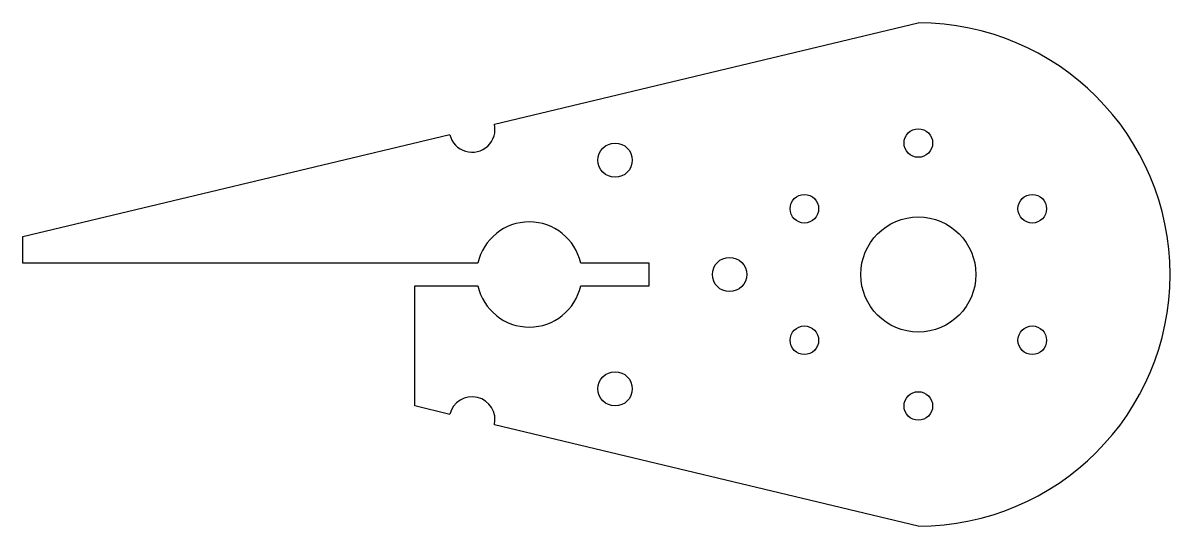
# Model space of a CAD drawing. Header units: millimetres. Extents: x -39 to 61, y -22 to 22.
import ezdxf

# ---------------------------------------------------------------- set-up
doc = ezdxf.new("R2010")
doc.units = ezdxf.units.MM

msp = doc.modelspace()

# ---------------------------------------------------------------- linework, layer by layer
at = {"color": 7, "linetype": 'Continuous', "lineweight": 25}
for p, q in [((1.95, 13.16), (39, 22)), ((-39.25, 3.33), (-1.95, 12.23)), ((-39.25, 1), (-39.25, 3.33)), ((0.51, 1), (-39.25, 1)), ((15.49, 1), (9.49, 1)), ((15.49, -1), (15.49, 1)), ((-5, -11.5), (-5, -1)), ((-5, -1), (0.51, -1)), ((9.49, -1), (15.49, -1)), ((-1.95, -12.23), (-5, -11.5)), ((39, -22), (1.95, -13.16))]:
    msp.add_line(p, q, dxfattribs=at)
for centre, radius in [((39, 11.5), 1.25), ((12.5, 10), 1.5), ((29.04, 5.75), 1.25), ((48.96, 5.75), 1.25), ((39, 0), 5.03), ((22.5, 0), 1.5), ((29.04, -5.75), 1.25), ((48.96, -5.75), 1.25), ((12.5, -10), 1.5), ((39, -11.5), 1.25)]:
    msp.add_circle(centre, radius, dxfattribs=at)
for centre, radius, start, end in [((39, 0), 22, 270, 90), ((0, 12.69), 2, 193.4231, 13.4231), ((5, 0), 4.6, 12.5559, 167.4441), ((5, 0), 4.6, 192.5559, 347.4441), ((0, -12.69), 2, 346.5769, 166.5769)]:
    msp.add_arc(centre, radius, start, end, dxfattribs=at)

doc.saveas('drawing.dxf')
